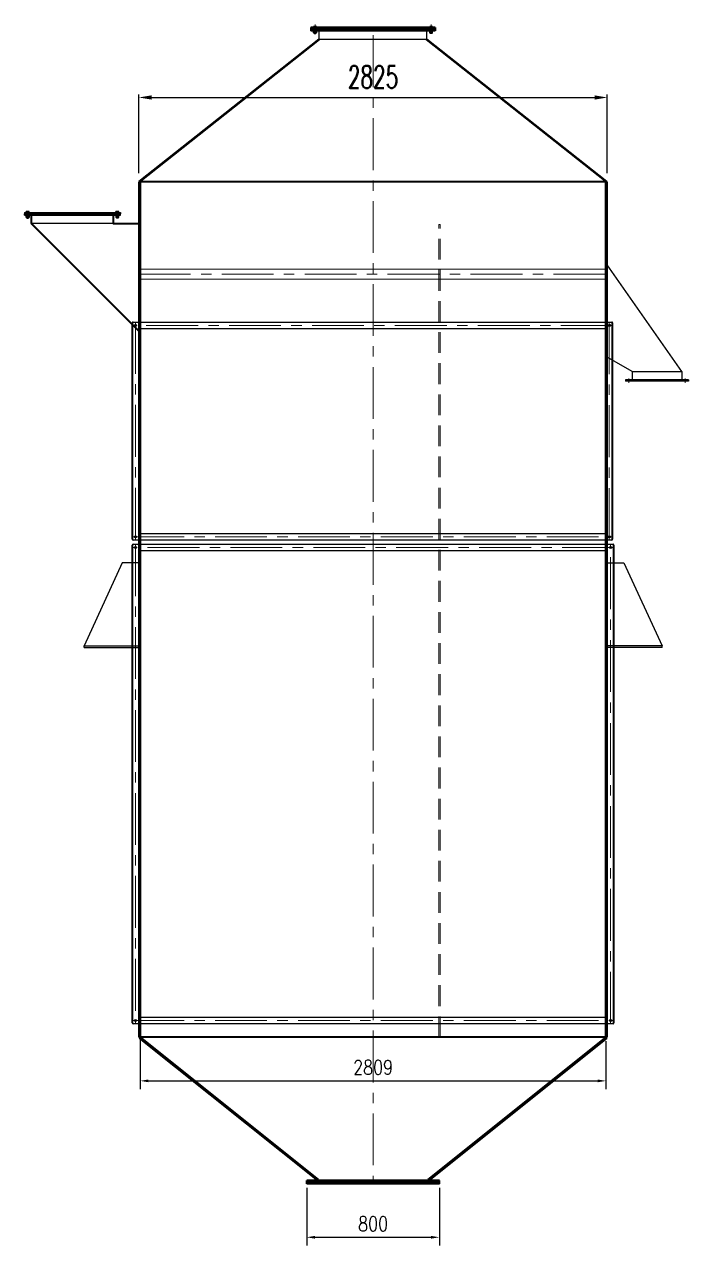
# Model space of a CAD drawing. Header units: millimetres. Extents: x -5488 to 14225, y -250 to 10250.
# Drawn here: x -5488 to -1483, y 1334 to 8696 of the extents above; entities that cross this region are included whole.
import ezdxf

# ---------------------------------------------------------------- set-up
doc = ezdxf.new("R2010")
doc.units = ezdxf.units.MM
doc.header["$LTSCALE"] = 250
doc.linetypes.add('CENTER', pattern=[2, 1.25, -0.25, 0.25, -0.25])
doc.linetypes.add('DASHED', pattern=[0.75, 0.5, -0.25])
doc.layers.get('0').update_dxf_attribs({"lineweight": 25})
for name, color, linetype, lineweight in [('1轮廓实线层', 7, 'Continuous', 25), ('2细线层', 4, 'Continuous', 9), ('3中心线层', 1, 'CENTER', 15), ('4虚线层', 6, 'DASHED', 9), ('5剖面线层', 2, 'Continuous', 9), ('6文字层', 3, 'Continuous', 20), ('8符号标注层', 31, 'Continuous', 15), ('EB0', 7, 'Continuous', 35), ('尺寸线层', 3, 'Continuous', 18)]:
    doc.layers.add(name, color=color, linetype=linetype, lineweight=lineweight)
doc.styles.add('TH_GBDIM', font='txt_2.shx', dxfattribs={"width": 0.8, "bigfont": 'gbcbig.shx'})
doc.styles.add('标准', font='txt', dxfattribs={"width": 0.667, "bigfont": 'gbcbig.shx'})
doc.dimstyles.new('TH_GBDIM', dxfattribs={"dimscale": 25, "dimtxt": 3.5, "dimasz": 2, "dimexe": 2, "dimexo": 1, "dimgap": 1.5, "dimtad": 1, "dimdec": 0, "dimzin": 0, "dimdsep": 46, "dimtxsty": 'TH_GBDIM', "dimcen": 2.5, "dimclrd": 4, "dimclre": 4, "dimclrt": 3, "dimadec": 0, "dimazin": 0, "dimtfac": 0.714286, "dimtdec": 0, "dimtmove": 0, "dimatfit": 3, "dimfxl": 0, "dimtzin": 0, "dimlwd": -1, "dimlwe": -1, "dimarcsym": 0})
doc.dimstyles.new('标准', dxfattribs={"dimscale": 35, "dimtxt": 3.8, "dimasz": 2.2, "dimexe": 0.5, "dimexo": 1.5, "dimgap": 1.63, "dimtad": 1, "dimdec": 0, "dimdsep": 46, "dimtxsty": '标准', "dimcen": 0, "dimdle": 6, "dimclrd": 6, "dimclre": 6, "dimclrt": 6, "dimaunit": 1, "dimazin": 2, "dimtfac": 1, "dimtdec": 0, "dimtmove": 0, "dimatfit": 3, "dimfxl": 0, "dimtolj": 1, "dimtzin": 0, "dimarcsym": 0})

# ---------------------------------------------------------------- blocks, each defined once
blk = doc.blocks.new('*D445')
at = {"layer": 'Defpoints', "color": 0}
for p in [(-1973.1, 8255.3), (-4798.1, 7746.5), (-1973.1, 7746.5)]:
    blk.add_point(p, dxfattribs=at)
at = {"layer": '尺寸线层', "color": 6, "lineweight": -2}
for p, q in [((-4798.1, 7799), (-4798.1, 8272.8)), ((-4721.1, 8255.3), (-2050.1, 8255.3)), ((-1973.1, 7799), (-1973.1, 8272.8))]:
    blk.add_line(p, q, dxfattribs=at)
at = {"layer": '尺寸线层', "color": 6}
for points in [[(-4721.1, 8268.2), (-4721.1, 8242.5), (-4798.1, 8255.3)], [(-2050.1, 8268.2), (-2050.1, 8242.5), (-1973.1, 8255.3)]]:
    blk.add_solid(points, dxfattribs=at)
at = {"layer": '尺寸线层', "color": 6, "insert": (-3385.6, 8378.9), "char_height": 133, "attachment_point": 5, "style": '标准', "bg_fill": 3, "box_fill_scale": 1.1, "bg_fill_color": 256, "bg_fill_true_color": 13158600, "bg_fill_transparency": 10095080}
blk.add_mtext('\\A1;2825', dxfattribs=at)
blk = doc.blocks.new('*U429')
at = {"layer": '1轮廓实线层'}
for p, q in [((-10, -2), (-10, 0)), ((-10, 0), (0, 0)), ((10, 0), (0, 0)), ((10, -2), (10, 0)), ((0, -2), (-10, -2)), ((0, -2), (10, -2))]:
    blk.add_line(p, q, dxfattribs=at)
at = {"layer": '3中心线层'}
blk.add_line((0, -4.1), (0, 1.8), dxfattribs=at)
at = {"layer": '4虚线层'}
for p, q in [((-5.5, -2), (-5.5, 0)), ((5.5, -2), (5.5, 0))]:
    blk.add_line(p, q, dxfattribs=at)
blk = doc.blocks.new('*U430')
blk.add_line((-7.7, -2.6), (-7.7, -1.3))
at = {"layer": '1轮廓实线层'}
for p, q in [((-7.7, -2.6), (-7.7, 0)), ((-7.7, 0), (0.6, 0)), ((0, -2.6), (-0.7, 0)), ((7.7, 0), (0.6, 0)), ((0.6, 0), (1.3, -2.6)), ((7.7, -2.6), (7.7, 0)), ((0, -2.6), (-7.7, -2.6)), ((0, -2.6), (7.7, -2.6))]:
    blk.add_line(p, q, dxfattribs=at)
at = {"layer": '3中心线层'}
blk.add_line((0, -4.7), (0, 2.1), dxfattribs=at)
at = {"layer": '4虚线层'}
for p, q in [((-5.1, -2.6), (-5.1, 0)), ((5.1, -2.6), (5.1, 0))]:
    blk.add_line(p, q, dxfattribs=at)
blk = doc.blocks.new('*U431')
for p, q in [((-6.6, 0), (6.6, 0)), ((-8.8, -8.8), (-8.8, -0.7)), ((6.6, -9.5), (-6.6, -9.5)), ((-4.4, -8.8), (-4.4, -0.7)), ((4.4, -8.8), (4.4, -0.7)), ((8.8, -0.7), (8.8, -8.8))]:
    blk.add_line(p, q)
for centre, radius, start, end in [((-6.6, -3.7), 3.75, 54.0904, 125.9096), ((-6.6, -5.8), 3.75, 234.0904, 305.9096), ((0, -13.9), 13.9, 71.59339, 108.40661), ((0, 4.4), 13.9, 251.59339, 288.40661), ((6.6, -3.7), 3.75, 54.0904, 125.9096), ((6.6, -5.8), 3.75, 234.0904, 305.9096)]:
    blk.add_arc(centre, radius, start, end)
at = {"layer": '3中心线层'}
blk.add_line((0, -9.5), (0, 0), dxfattribs=at)
blk = doc.blocks.new('*D444')
at = {"color": 4}
for p, q in [((-4790.1, 2676.5), (-4790.1, 2277.1)), ((-1981.1, 2565.5), (-1981.1, 2277.1)), ((-4740.1, 2327.1), (-2031.1, 2327.1))]:
    blk.add_line(p, q, dxfattribs=at)
for points in [[(-4740.1, 2335.4), (-4740.1, 2318.7), (-4790.1, 2327.1)], [(-2031.1, 2335.4), (-2031.1, 2318.7), (-1981.1, 2327.1)]]:
    blk.add_solid(points, dxfattribs=at)
at = {"layer": 'Defpoints', "color": 0}
for p in [(-4790.1, 2701.5), (-1981.1, 2590.5), (-1981.1, 2327.1)]:
    blk.add_point(p, dxfattribs=at)
at = {"color": 3, "insert": (-3385.6, 2408.3), "char_height": 87.5, "attachment_point": 5, "style": 'TH_GBDIM'}
blk.add_mtext('2809', dxfattribs=at)
blk = doc.blocks.new('*D446')
at = {"color": 4}
for p, q in [((-3785.6, 1681.5), (-3785.6, 1334.2)), ((-2985.6, 1681.5), (-2985.6, 1334.2)), ((-3735.6, 1384.2), (-3035.6, 1384.2))]:
    blk.add_line(p, q, dxfattribs=at)
for points in [[(-3735.6, 1392.5), (-3735.6, 1375.9), (-3785.6, 1384.2)], [(-3035.6, 1392.5), (-3035.6, 1375.9), (-2985.6, 1384.2)]]:
    blk.add_solid(points, dxfattribs=at)
at = {"layer": 'Defpoints', "color": 0}
for p in [(-3785.6, 1706.5), (-2985.6, 1706.5), (-2985.6, 1384.2)]:
    blk.add_point(p, dxfattribs=at)
at = {"color": 3, "insert": (-3385.6, 1465.4), "char_height": 87.5, "attachment_point": 5, "style": 'TH_GBDIM'}
blk.add_mtext('800', dxfattribs=at)
blk = doc.blocks.new('*U449')
at = {"layer": '1轮廓实线层'}
for p, q in [((-10, -2), (-10, 0)), ((-10, 0), (0, 0)), ((10, 0), (0, 0)), ((10, -2), (10, 0)), ((0, -2), (-10, -2)), ((0, -2), (10, -2))]:
    blk.add_line(p, q, dxfattribs=at)
at = {"layer": '3中心线层'}
blk.add_line((0, -4.1), (0, 1.8), dxfattribs=at)
at = {"layer": '4虚线层'}
for p, q in [((-5.5, -2), (-5.5, 0)), ((5.5, -2), (5.5, 0))]:
    blk.add_line(p, q, dxfattribs=at)
blk = doc.blocks.new('*U450')
blk.add_line((-7.7, -2.6), (-7.7, -1.3))
at = {"layer": '1轮廓实线层'}
for p, q in [((-7.7, -2.6), (-7.7, 0)), ((-7.7, 0), (0.6, 0)), ((0, -2.6), (-0.7, 0)), ((7.7, 0), (0.6, 0)), ((0.6, 0), (1.3, -2.6)), ((7.7, -2.6), (7.7, 0)), ((0, -2.6), (-7.7, -2.6)), ((0, -2.6), (7.7, -2.6))]:
    blk.add_line(p, q, dxfattribs=at)
at = {"layer": '3中心线层'}
blk.add_line((0, -4.7), (0, 2.1), dxfattribs=at)
at = {"layer": '4虚线层'}
for p, q in [((-5.1, -2.6), (-5.1, 0)), ((5.1, -2.6), (5.1, 0))]:
    blk.add_line(p, q, dxfattribs=at)
blk = doc.blocks.new('*U451')
for p, q in [((-6.6, 0), (6.6, 0)), ((-8.8, -8.8), (-8.8, -0.7)), ((6.6, -9.5), (-6.6, -9.5)), ((-4.4, -8.8), (-4.4, -0.7)), ((4.4, -8.8), (4.4, -0.7)), ((8.8, -0.7), (8.8, -8.8))]:
    blk.add_line(p, q)
for centre, radius, start, end in [((-6.6, -3.7), 3.75, 54.0904, 125.9096), ((-6.6, -5.8), 3.75, 234.0904, 305.9096), ((0, -13.9), 13.9, 71.59339, 108.40661), ((0, 4.4), 13.9, 251.59339, 288.40661), ((6.6, -3.7), 3.75, 54.0904, 125.9096), ((6.6, -5.8), 3.75, 234.0904, 305.9096)]:
    blk.add_arc(centre, radius, start, end)
at = {"layer": '3中心线层'}
blk.add_line((0, -9.5), (0, 0), dxfattribs=at)

msp = doc.modelspace()

# ---------------------------------------------------------------- hatches: boundary and pattern name
at = {"layer": '5剖面线层'}
h = msp.add_hatch(dxfattribs=at)
h.set_pattern_fill('ANSI31', color=256, scale=10, angle=90, style=0)
h.set_pattern_definition([(135, (-1705.458, 1608.685), (-22.45, -22.45), [])])
h.paths.add_polyline_path([(-1749.46, 1616.69), (-1749.46, 1623.69), (-1741.46, 1623.69), (-1741.46, 1616.69)])

# ---------------------------------------------------------------- linework, layer by layer
for p, q in [((-3710.6, 8657.59), (-3710.6, 8667.59)), ((-3710.6, 8607.59), (-3710.6, 8657.59)), ((-3060.6, 8657.59), (-3060.6, 8667.59)), ((-3060.6, 8607.59), (-3060.6, 8657.59)), ((-3710.6, 8607.59), (-3707.89, 8604.65)), ((-3710.6, 8607.59), (-3060.6, 8607.59)), ((-3060.6, 8607.59), (-3063.31, 8604.65)), ((-5488.1, 7561.69), (-5488.1, 7553.69)), ((-5488.1, 7561.69), (-4908.1, 7561.69)), ((-5488.1, 7545.69), (-5488.1, 7553.69)), ((-5488.1, 7553.69), (-4908.1, 7553.69)), ((-5488.1, 7553.69), (-4908.1, 7553.69)), ((-5488.1, 7545.69), (-4908.1, 7545.69)), ((-5448.1, 7545.69), (-5448.1, 7553.69)), ((-5448.1, 7495.69), (-5448.1, 7545.69)), ((-5444.1, 7495.69), (-5444.1, 7545.69)), ((-4952.1, 7495.69), (-4952.1, 7545.69)), ((-4948.1, 7545.69), (-4948.1, 7553.69)), ((-4948.1, 7495.69), (-4948.1, 7545.69)), ((-4908.1, 7561.69), (-4908.1, 7553.69)), ((-4908.1, 7545.69), (-4908.1, 7553.69)), ((-5448.1, 7495.69), (-5446.93, 7492.86)), ((-5444.1, 7495.69), (-5446.93, 7492.86)), ((-4798.1, 6844.04), (-5446.93, 7492.86)), ((-4798.1, 6849.69), (-5444.1, 7495.69)), ((-4798.1, 7495.69), (-4952.1, 7495.69)), ((-4952.1, 7495.69), (-4952.1, 7491.69)), ((-4798.1, 7491.69), (-4952.1, 7491.69)), ((-1523.1, 6603.87), (-1973.1, 7246.54)), ((-4833.1, 6901.54), (-1946.1, 6901.54)), ((-1981.1, 6861.54), (-4798.1, 6861.54)), ((-1823.1, 6603.87), (-1973.1, 6690.47)), ((-1483.1, 6553.87), (-1863.1, 6553.87)), ((-1863.1, 6553.87), (-1863.1, 6545.87)), ((-1823.1, 6603.87), (-1823.1, 6553.87)), ((-1823.1, 6603.87), (-1523.1, 6603.87)), ((-1523.1, 6603.87), (-1523.1, 6553.87)), ((-1483.1, 6553.87), (-1483.1, 6545.87)), ((-1483.1, 6545.87), (-1863.1, 6545.87)), ((-4798.1, 5627.34), (-1981.1, 5627.34)), ((-1946.1, 5587.34), (-4833.1, 5587.34)), ((-4833.1, 5562.34), (-1938.1, 5562.34)), ((-1973.1, 5522.34), (-4798.1, 5522.34)), ((-4898.1, 5450.54), (-5128.1, 4950.54)), ((-4798.1, 5450.54), (-4898.1, 5450.54)), ((-1973.1, 5450.54), (-1873.1, 5450.54)), ((-1873.1, 5450.54), (-1643.1, 4950.54)), ((-5128.1, 4950.54), (-4798.1, 4950.54)), ((-5128.1, 4940.54), (-5128.1, 4950.54)), ((-5128.1, 4940.54), (-4798.1, 4940.54)), ((-1643.1, 4950.54), (-1973.1, 4950.54)), ((-1643.1, 4940.54), (-1973.1, 4940.54)), ((-1643.1, 4940.54), (-1643.1, 4950.54)), ((-1938.1, 2671.54), (-4833.1, 2671.54)), ((-4798.1, 2711.54), (-1973.1, 2711.54)), ((-4790.1, 2590.54), (-4795.52, 2584.65)), ((-1981.1, 2590.54), (-1975.68, 2584.65)), ((-3721.73, 1726.54), (-3716.31, 1732.42)), ((-3721.73, 1726.54), (-3721.73, 1716.54)), ((-3049.47, 1726.54), (-3054.89, 1732.42)), ((-3049.47, 1726.54), (-3049.47, 1716.54))]:
    msp.add_line(p, q)
for centre in [(-4818.1, 6881.54), (-1961.1, 6881.54), (-4818.1, 5607.34), (-1961.1, 5607.34), (-4818.1, 5542.34), (-1953.1, 5542.34), (-4818.1, 2691.54), (-1953.1, 2691.54)]:
    msp.add_circle(centre, 6)
for centre, start, end in [((-4833.1, 6896.54), 90, 180), ((-1946.1, 6896.54), 0, 90), ((-4833.1, 5592.34), 180, 270), ((-4833.1, 5557.34), 90, 180), ((-1946.1, 5592.34), 270, 0), ((-1938.1, 5557.34), 0, 90), ((-4833.1, 2676.54), 180, 270), ((-1938.1, 2676.54), 270, 0)]:
    msp.add_arc(centre, 5, start, end)
at = {"layer": '1轮廓实线层'}
for p, q in [((-3744.39, 8677.59), (-3744.39, 8683.03)), ((-3744.39, 8677.59), (-3726.8, 8677.59)), ((-3735.6, 8683.99), (-3742.19, 8683.99)), ((-3740.6, 8677.59), (-3740.6, 8640.56)), ((-3740.6, 8660.59), (-3730.6, 8660.59)), ((-3740.6, 8640.56), (-3730.6, 8640.56)), ((-3740, 8677.59), (-3740, 8683.03)), ((-3729, 8683.99), (-3735.6, 8683.99)), ((-3731.2, 8677.59), (-3731.2, 8683.03)), ((-3730.6, 8677.59), (-3730.6, 8640.56)), ((-3726.8, 8677.59), (-3726.8, 8683.03)), ((-3044.39, 8677.59), (-3044.39, 8683.03)), ((-3026.8, 8677.59), (-3044.39, 8677.59)), ((-3042.19, 8683.99), (-3035.6, 8683.99)), ((-3040.6, 8677.59), (-3040.6, 8640.56)), ((-3030.6, 8660.59), (-3040.6, 8660.59)), ((-3030.6, 8640.56), (-3040.6, 8640.56)), ((-3040, 8677.59), (-3040, 8683.03)), ((-3035.6, 8683.99), (-3029, 8683.99)), ((-3031.2, 8677.59), (-3031.2, 8683.03)), ((-3030.6, 8677.59), (-3030.6, 8640.56)), ((-3026.8, 8677.59), (-3026.8, 8683.03)), ((-5476.89, 7561.69), (-5476.89, 7567.13)), ((-5476.89, 7561.69), (-5459.3, 7561.69)), ((-5468.1, 7568.09), (-5474.69, 7568.09)), ((-5473.1, 7561.69), (-5473.1, 7528.66)), ((-5473.1, 7548.69), (-5463.1, 7548.69)), ((-5473.1, 7528.66), (-5463.1, 7528.66)), ((-5472.5, 7561.69), (-5472.5, 7567.13)), ((-5461.5, 7568.09), (-5468.1, 7568.09)), ((-5463.7, 7561.69), (-5463.7, 7567.13)), ((-5463.1, 7561.69), (-5463.1, 7528.66)), ((-5459.3, 7561.69), (-5459.3, 7567.13)), ((-4936.89, 7561.69), (-4936.89, 7567.13)), ((-4919.3, 7561.69), (-4936.89, 7561.69)), ((-4934.69, 7568.09), (-4928.1, 7568.09)), ((-4933.1, 7561.69), (-4933.1, 7528.66)), ((-4923.1, 7548.69), (-4933.1, 7548.69)), ((-4923.1, 7528.66), (-4933.1, 7528.66)), ((-4932.5, 7561.69), (-4932.5, 7567.13)), ((-4928.1, 7568.09), (-4921.5, 7568.09)), ((-4923.7, 7561.69), (-4923.7, 7567.13)), ((-4923.1, 7561.69), (-4923.1, 7528.66)), ((-4919.3, 7561.69), (-4919.3, 7567.13)), ((-4952.1, 7495.69), (-5448.1, 7495.69))]:
    msp.add_line(p, q, dxfattribs=at)
for centre, radius, start, end in [((-3742.19, 8680.99), 3, 42.82671, 137.17329), ((-3735.6, 8673.44), 10.55, 65.370401, 114.629599), ((-3729, 8680.99), 3, 42.82671, 137.17329), ((-3042.19, 8680.99), 3, 42.82671, 137.17329), ((-3035.6, 8673.44), 10.55, 65.370401, 114.629599), ((-3029, 8680.99), 3, 42.82671, 137.17329), ((-5474.69, 7565.1), 3, 42.82671, 137.17329), ((-5468.1, 7557.54), 10.55, 65.370401, 114.629599), ((-5461.5, 7565.1), 3, 42.82671, 137.17329), ((-4934.69, 7565.1), 3, 42.82671, 137.17329), ((-4928.1, 7557.54), 10.55, 65.370401, 114.629599), ((-4921.5, 7565.1), 3, 42.82671, 137.17329)]:
    msp.add_arc(centre, radius, start, end, dxfattribs=at)
at = {"layer": '2细线层'}
for p, q in [((-3739.6, 8660.59), (-3739.6, 8640.56)), ((-3731.6, 8660.59), (-3731.6, 8640.56)), ((-3039.6, 8660.59), (-3039.6, 8640.56)), ((-3031.6, 8660.59), (-3031.6, 8640.56)), ((-5472.1, 7548.69), (-5472.1, 7528.66)), ((-5464.1, 7548.69), (-5464.1, 7528.66)), ((-4932.1, 7548.69), (-4932.1, 7528.66)), ((-4924.1, 7548.69), (-4924.1, 7528.66))]:
    msp.add_line(p, q, dxfattribs=at)
at = {"layer": '3中心线层'}
for p, q in [((-3735.6, 8639.14), (-3735.6, 8695.73)), ((-3735.6, 8658.37), (-3735.6, 8688.54)), ((-3735.6, 8658.37), (-3735.6, 8688.54)), ((-3735.6, 8658.37), (-3735.6, 8688.54)), ((-3735.6, 8658.37), (-3735.6, 8688.54)), ((-3035.6, 8639.14), (-3035.6, 8695.73)), ((-3035.6, 8658.37), (-3035.6, 8688.54)), ((-3035.6, 8658.37), (-3035.6, 8688.54)), ((-3035.6, 8658.37), (-3035.6, 8688.54)), ((-3035.6, 8658.37), (-3035.6, 8688.54)), ((-3735.6, 8676.82), (-3735.6, 8646.64)), ((-3735.6, 8676.82), (-3735.6, 8646.64)), ((-3735.6, 8676.82), (-3735.6, 8646.64)), ((-3735.6, 8676.82), (-3735.6, 8646.64)), ((-3035.6, 8676.82), (-3035.6, 8646.64)), ((-3035.6, 8676.82), (-3035.6, 8646.64)), ((-3035.6, 8676.82), (-3035.6, 8646.64)), ((-3035.6, 8676.82), (-3035.6, 8646.64)), ((-5468.1, 7546.47), (-5468.1, 7572.64)), ((-5468.1, 7546.47), (-5468.1, 7572.64)), ((-5468.1, 7560.92), (-5468.1, 7534.74)), ((-5468.1, 7560.92), (-5468.1, 7534.74)), ((-4928.1, 7546.47), (-4928.1, 7572.64)), ((-4928.1, 7546.47), (-4928.1, 7572.64)), ((-4928.1, 7546.47), (-4928.1, 7572.64)), ((-4928.1, 7546.47), (-4928.1, 7572.64)), ((-4928.1, 7560.92), (-4928.1, 7534.74)), ((-4928.1, 7560.92), (-4928.1, 7534.74)), ((-4928.1, 7560.92), (-4928.1, 7534.74)), ((-4928.1, 7560.92), (-4928.1, 7534.74)), ((-4798.1, 7190.54), (-1973.1, 7190.54)), ((-1941.1, 6881.54), (-4838.1, 6881.54)), ((-4818.1, 6901.54), (-4818.1, 5587.34)), ((-1961.1, 5587.34), (-1961.1, 6901.54)), ((-1843.1, 6561.1), (-1843.1, 6534.92)), ((-1843.1, 6561.1), (-1843.1, 6534.92)), ((-1503.1, 6561.1), (-1503.1, 6534.92)), ((-1503.1, 6561.1), (-1503.1, 6534.92)), ((-4838.1, 5607.34), (-1941.1, 5607.34)), ((-1933.1, 5542.34), (-4838.1, 5542.34)), ((-4818.1, 5562.34), (-4818.1, 2671.54)), ((-1953.1, 2671.54), (-1953.1, 5562.34)), ((-4838.1, 2691.54), (-1933.1, 2691.54))]:
    msp.add_line(p, q, dxfattribs=at)
at = {"layer": '4虚线层'}
for p, q in [((-3741.6, 8665.59), (-3741.6, 8677.59)), ((-3741.6, 8665.59), (-3741.6, 8677.59)), ((-3741.6, 8665.59), (-3741.6, 8657.59)), ((-3741.6, 8665.59), (-3741.6, 8657.59)), ((-3729.6, 8665.59), (-3729.6, 8677.59)), ((-3729.6, 8665.59), (-3729.6, 8677.59)), ((-3729.6, 8665.59), (-3729.6, 8657.59)), ((-3729.6, 8665.59), (-3729.6, 8657.59)), ((-3041.6, 8665.59), (-3041.6, 8677.59)), ((-3041.6, 8665.59), (-3041.6, 8677.59)), ((-3041.6, 8665.59), (-3041.6, 8657.59)), ((-3041.6, 8665.59), (-3041.6, 8657.59)), ((-3029.6, 8665.59), (-3029.6, 8677.59)), ((-3029.6, 8665.59), (-3029.6, 8677.59)), ((-3029.6, 8665.59), (-3029.6, 8657.59)), ((-3029.6, 8665.59), (-3029.6, 8657.59)), ((-5474.1, 7553.69), (-5474.1, 7561.69)), ((-5474.1, 7553.69), (-5474.1, 7545.69)), ((-5462.1, 7553.69), (-5462.1, 7561.69)), ((-5462.1, 7553.69), (-5462.1, 7545.69)), ((-4934.1, 7553.69), (-4934.1, 7561.69)), ((-4934.1, 7553.69), (-4934.1, 7561.69)), ((-4934.1, 7553.69), (-4934.1, 7545.69)), ((-4934.1, 7553.69), (-4934.1, 7545.69)), ((-4922.1, 7553.69), (-4922.1, 7561.69)), ((-4922.1, 7553.69), (-4922.1, 7561.69)), ((-4922.1, 7553.69), (-4922.1, 7545.69)), ((-4922.1, 7553.69), (-4922.1, 7545.69)), ((-2989.6, 2590.54), (-2989.6, 7490.54)), ((-2989.6, 7490.54), (-2981.6, 7490.54)), ((-2981.6, 2590.54), (-2981.6, 7490.54)), ((-1849.1, 6553.87), (-1849.1, 6545.87)), ((-1837.1, 6553.87), (-1837.1, 6545.87)), ((-1509.1, 6553.87), (-1509.1, 6545.87)), ((-1497.1, 6553.87), (-1497.1, 6545.87))]:
    msp.add_line(p, q, dxfattribs=at)
at = {"layer": '6文字层'}
for p, q in [((-4798.1, 7220.54), (-4798.1, 7160.54)), ((-1973.1, 7160.54), (-1973.1, 7220.54))]:
    msp.add_line(p, q, dxfattribs=at)
at = {"layer": '8符号标注层', "color": 5}
for p, q in [((-4798.1, 7220.54), (-1973.1, 7220.54)), ((-4798.1, 7160.54), (-1973.1, 7160.54))]:
    msp.add_line(p, q, dxfattribs=at)
at = {"layer": 'EB0'}
for p, q in [((-3760.6, 8677.59), (-3760.6, 8657.59)), ((-3010.6, 8677.59), (-3760.6, 8677.59)), ((-3010.6, 8667.59), (-3760.6, 8667.59)), ((-3010.6, 8657.59), (-3760.6, 8657.59)), ((-3010.6, 8677.59), (-3010.6, 8657.59)), ((-1973.1, 7746.54), (-4798.1, 7746.54)), ((-4838.1, 6896.54), (-4838.1, 5592.34)), ((-1941.1, 5592.34), (-1941.1, 6896.54)), ((-4838.1, 5557.34), (-4838.1, 2676.54)), ((-1933.1, 2676.54), (-1933.1, 5557.34)), ((-1973.1, 2590.54), (-4798.1, 2590.54)), ((-4795.52, 2584.65), (-3721.73, 1726.54)), ((-4790.1, 2590.54), (-3716.31, 1732.42)), ((-1981.1, 2590.54), (-3054.89, 1732.42)), ((-1975.68, 2584.65), (-3049.47, 1726.54)), ((-3785.6, 1706.54), (-3785.6, 1726.54)), ((-2985.6, 1726.54), (-3785.6, 1726.54)), ((-2985.6, 1716.54), (-3785.6, 1716.54)), ((-2985.6, 1706.54), (-3785.6, 1706.54)), ((-2985.6, 1706.54), (-2985.6, 1726.54))]:
    msp.add_line(p, q, dxfattribs=at)

# ---------------------------------------------------------------- block references
for name, p in [('*U449', (-3735.6, 8657.59)), ('*U451', (-3735.6, 8652.99)), ('*U450', (-3735.6, 8655.59)), ('*U429', (-5468.1, 7545.69)), ('*U431', (-5468.1, 7541.09)), ('*U430', (-5468.1, 7543.69))]:
    msp.add_blockref(name, p)
at = {"xscale": -1}
for name, p in [('*U449', (-3035.6, 8657.59)), ('*U451', (-3035.6, 8652.99)), ('*U450', (-3035.6, 8655.59)), ('*U429', (-4928.1, 7545.69)), ('*U431', (-4928.1, 7541.09)), ('*U430', (-4928.1, 7543.69))]:
    msp.add_blockref(name, p, dxfattribs=at)

# ---------------------------------------------------------------- dimensions: what is measured, and where the dimension line sits
for base, p1, p2, picture, middle in [((-1981.1, 2327.06), (-4790.1, 2701.54), (-1981.1, 2590.54), '*D444', (-3385.6, 2408.31)), ((-2985.6, 1384.2), (-3785.6, 1706.54), (-2985.6, 1706.54), '*D446', (-3385.6, 1465.45))]:
    dim = msp.add_linear_dim(base=base, p1=p1, p2=p2, dimstyle='TH_GBDIM')
    dim.commit()
    dim.dimension.update_dxf_attribs({"geometry": picture, "text_midpoint": middle})

# ---------------------------------------------------------------- next in the draw order: dimensions: what is measured, and where the dimension line sits
at = {"layer": '尺寸线层'}
dim = msp.add_linear_dim(base=(-1973.1, 8255.33), p1=(-4798.1, 7746.54), p2=(-1973.1, 7746.54), dimstyle='标准', override={"dimsah": 1, "dimtfill": 1, "dimtzin": 8}, dxfattribs=at)
dim.commit()
dim.dimension.update_dxf_attribs({"geometry": '*D445', "text_midpoint": (-3385.6, 8378.88)})

# ---------------------------------------------------------------- next in the draw order: linework, layer by layer
for p, q in [((-4792.81, 7746.54), (-4795.52, 7749.48)), ((-1978.39, 7746.54), (-1975.68, 7749.48))]:
    msp.add_line(p, q)
at = {"layer": '3中心线层'}
msp.add_line((-3385.6, 8630.54), (-3385.6, 1706.54), dxfattribs=at)
at = {"layer": 'EB0'}
for p, q in [((-4795.52, 7749.48), (-3710.6, 8607.59)), ((-4792.81, 7746.54), (-3707.89, 8604.65)), ((-1978.39, 7746.54), (-3063.31, 8604.65)), ((-1975.68, 7749.48), (-3060.6, 8607.59)), ((-4798.1, 7746.54), (-4798.1, 2590.54)), ((-4790.1, 7746.54), (-4790.1, 2590.54)), ((-1981.1, 2590.54), (-1981.1, 7746.54)), ((-1973.1, 2590.54), (-1973.1, 7746.54))]:
    msp.add_line(p, q, dxfattribs=at)

doc.saveas('drawing.dxf')
